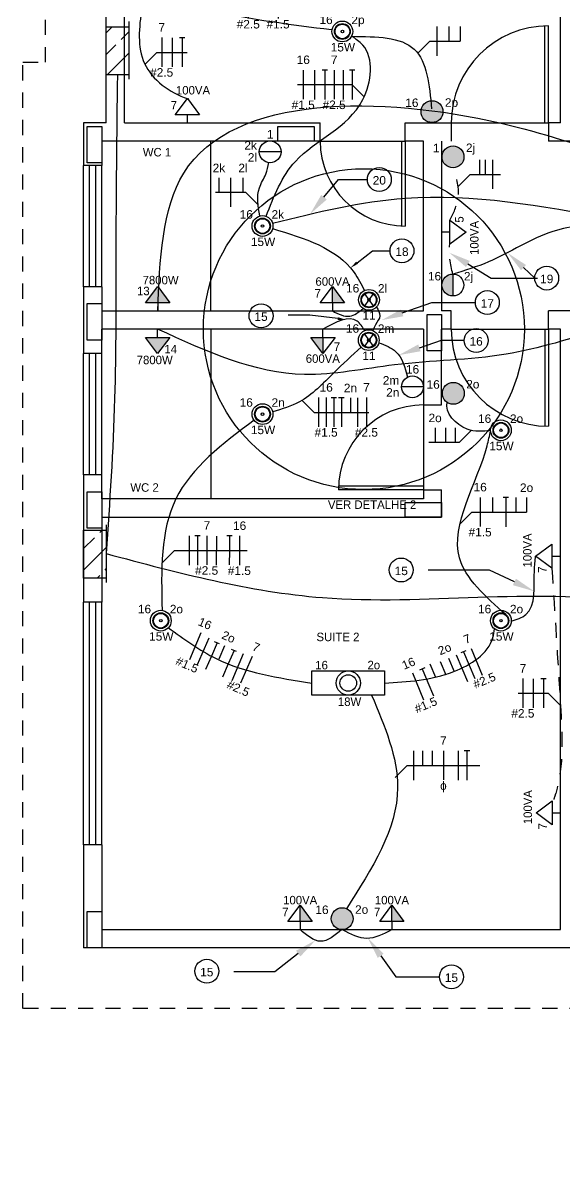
# Model space of a CAD drawing. Header units: metres. Extents: x 134.3 to 218.4, y -41.5 to 17.9.
# Drawn here: x 156.54 to 161, y -22.76 to -13.34 of the extents above; entities that cross this region are included whole.
import ezdxf
from ezdxf import colors
from ezdxf.entities.mleader import LeaderData, LeaderLine
from ezdxf.enums import TextEntityAlignment as Align
from ezdxf.math import Vec2, Vec3

# ---------------------------------------------------------------- set-up
doc = ezdxf.new("R2010")
doc.units = ezdxf.units.M
doc.header["$MEASUREMENT"] = 0
doc.linetypes.add('HIDDEN', pattern=[9.525, 6.35, -3.175])
doc.linetypes.add('HIDDEN2', pattern=[0.1875, 0.125, -0.0625])
for name, color, linetype in [('A-ALVENARIA', 252, 'Continuous'), ('A-esquadrias', 253, 'Continuous'), ('A-projeção', 253, 'HIDDEN'), ('A-TEXTO', 7, 'Continuous'), ('DIAGRAMA UNIFILAR', 6, 'Continuous'), ('ELETRICA', 2, 'Continuous'), ('ELETRODUTO', 4, 'Continuous')]:
    doc.layers.add(name, color=color, linetype=linetype)
doc.styles.add('T1', font='arial.ttf')

# ---------------------------------------------------------------- blocks, each defined once
blk = doc.blocks.new('P12X30V')
at = {"layer": 'A-ALVENARIA'}
for p, q in [((-0.06, 0.15), (0.06, 0.15)), ((-0.06, -0.15), (-0.06, 0.15)), ((0.06, 0.15), (0.06, -0.15)), ((0.06, -0.15), (-0.06, -0.15))]:
    blk.add_line(p, q, dxfattribs=at)
blk = doc.blocks.new('INTERRUPTOR INTERMEDIARIO')
at = {"layer": 'ELETRICA'}
h = blk.add_hatch(color=3, dxfattribs=at)
h.dxf.hatch_style = 1
h.paths.add_polyline_path([(0.0049, 0.1478, 0.414214), (-0.0851, 0.0578, 0.414214), (0.0049, -0.0322)])
at = {"layer": 'ELETRICA', "color": 3}
blk.add_line((0.0049, 0.1478), (0.0049, -0.0322), dxfattribs=at)
blk.add_circle((0.0049, 0.0578), 0.09, dxfattribs=at)
at = {"layer": 'ELETRICA', "color": 3, "style": 'T1'}
blk.add_attdef('CIRCUITO', text='', height=0.07, dxfattribs=at).set_placement((-0.092, 0.0956), align=Align.RIGHT)
blk.add_attdef('RETORNO', (0.0958, 0.0952), '', height=0.07, dxfattribs=at)
blk = doc.blocks.new('TOMADA BAIXA')
at = {"layer": 'ELETRICA', "color": 3}
for p, q in [((-0.0997, 0.0677), (0.0003, 0.2016)), ((0.0003, 0.2016), (0.0997, 0.0677)), ((0.0997, 0.0677), (-0.0997, 0.0677)), ((0, 0.0677), (0, 0))]:
    blk.add_line(p, q, dxfattribs=at)
at = {"color": 3}
blk.add_attdef('POTENCIA', text='', height=0.07, dxfattribs=at).set_placement((0.0471, 0.2345), align=Align.CENTER)
blk.add_attdef('CIRCUITO', text='', height=0.07, dxfattribs=at).set_placement((-0.0844, 0.1113), align=Align.RIGHT)
blk = doc.blocks.new('INTERRUTOR PARALELO')
h = blk.add_hatch(color=3)
h.dxf.hatch_style = 1
h.paths.add_polyline_path([(-0.0899, 0.058, 1), (0.0901, 0.058, 1)])
at = {"layer": 'ELETRICA', "color": 3}
blk.add_circle((0.0001, 0.058), 0.09, dxfattribs=at)
at = {"color": 3, "style": 'T1'}
blk.add_attdef('CIRCUITO', text='', height=0.07, dxfattribs=at).set_placement((-0.1115, 0.0962), align=Align.RIGHT)
blk.add_attdef('RETORNO', (0.1067, 0.0981), '', height=0.07, dxfattribs=at)
blk = doc.blocks.new('PANDORA 1C')
at = {"layer": 'ELETRICA'}
for centre, radius in [((-0.0004, 0), 0.0857), ((-0.0004, 0), 0.0651), ((-0.0004, 0), 0.0605), ((0, 0), 0.0106)]:
    blk.add_circle(centre, radius, dxfattribs=at)
at = {"style": 'T1'}
blk.add_attdef('CIRCUITO', text='', height=0.07, dxfattribs=at).set_placement((-0.0802, 0.061), align=Align.RIGHT)
blk.add_attdef('RETORNO', (0.074, 0.0605), '', height=0.07, dxfattribs=at)
blk.add_attdef('POTENCIA', text='', height=0.07, dxfattribs=at).set_placement((0.004, -0.1648), align=Align.CENTER)
blk = doc.blocks.new('LUMINARIA PLAFON')
at = {"layer": 'ELETRICA'}
blk.add_lwpolyline([(-0.3, 0.1), (0.3, 0.1), (0.3, -0.1), (-0.3, -0.1), (-0.3, 0.1)], dxfattribs=at)
for radius in [0.1, 0.0685]:
    blk.add_circle((0, 0), radius, dxfattribs=at)
blk.add_attdef('CIRCUITO', (-0.2721, 0.1124), '', height=0.07)
blk.add_attdef('RETORNO', text='', height=0.07).set_placement((0.2627, 0.1132), align=Align.RIGHT)
blk.add_attdef('POTENCIA', text='', height=0.07).set_placement((0.0107, -0.1891), align=Align.CENTER)
blk = doc.blocks.new('TOMADA MEDIA')
at = {"layer": 'ELETRICA'}
blk.add_hatch(color=3, dxfattribs=at).paths.add_polyline_path([(0.0997, 0.0677), (0.0003, 0.2016), (0, 0.2012), (0, 0.0677)])
at = {"layer": 'ELETRICA', "color": 3}
for p, q in [((-0.0997, 0.0677), (0.0003, 0.2016)), ((0, 0.0677), (0, 0.2019)), ((0.0003, 0.2016), (0.0997, 0.0677)), ((0.0997, 0.0677), (-0.0997, 0.0677)), ((0, 0.0677), (0, 0))]:
    blk.add_line(p, q, dxfattribs=at)
at = {"color": 3}
blk.add_attdef('POTENCIA', text='', height=0.07, dxfattribs=at).set_placement((0.0009, 0.2077), align=Align.CENTER)
blk.add_attdef('CIRCUITO', text='', height=0.07, dxfattribs=at).set_placement((-0.0947, 0.11), align=Align.RIGHT)
blk = doc.blocks.new('INTERRUPTOR DUAS SEÇÕES')
at = {"layer": 'ELETRICA', "color": 3}
blk.add_line((0.032, -0.0131), (-0.148, -0.0131), dxfattribs=at)
blk.add_circle((-0.058, -0.0131), 0.09, dxfattribs=at)
at = {"layer": 'ELETRICA', "color": 3, "style": 'T1'}
blk.add_attdef('CIRCUITO', text='', height=0.07, dxfattribs=at).set_placement((-0.0572, 0.1318), align=Align.MIDDLE_CENTER)
for tag, p in [('RETORNO1', (-0.1668, 0.0058)), ('RETORNO2', (-0.1659, -0.0939))]:
    blk.add_attdef(tag, text='', height=0.07, dxfattribs=at).set_placement(p, align=Align.RIGHT)
blk = doc.blocks.new('ORBITA')
at = {"layer": 'ELETRICA'}
for p, q in [((0.0358, 0.0488), (-0.0358, -0.0488)), ((-0.0354, 0.0491), (0.0354, -0.0491))]:
    blk.add_line(p, q, dxfattribs=at)
for centre, radius in [((0, 0), 0.0857), ((0, 0), 0.0651), ((0, 0), 0.0605), ((0.0004, 0), 0.0106)]:
    blk.add_circle(centre, radius, dxfattribs=at)
at = {"style": 'T1'}
blk.add_attdef('CIRCUITO', text='', height=0.07, dxfattribs=at).set_placement((-0.0798, 0.061), align=Align.RIGHT)
blk.add_attdef('RETORNO', (0.0743, 0.0601), '', height=0.07, dxfattribs=at)
blk.add_attdef('POTENCIA', text='', height=0.07, dxfattribs=at).set_placement((0.0011, -0.1638), align=Align.CENTER)
blk = doc.blocks.new('TOMADA ALTA')
at = {"layer": 'ELETRICA'}
h = blk.add_hatch(color=3, dxfattribs=at)
h.paths.add_polyline_path([(0.0125, 0.0677), (0.0997, 0.0677), (0.0125, 0.1851)])
h.paths.add_polyline_path([(-0.0125, 0.0677), (0.0125, 0.0677), (0.0125, 0.1851), (0.0014, 0.2, -0.005851), (-0.0009, 0.2), (-0.0125, 0.1845)])
h.paths.add_polyline_path([(-0.0997, 0.0677), (-0.0125, 0.0677), (-0.0125, 0.1845)])
at = {"layer": 'ELETRICA', "color": 3}
for p, q in [((-0.0997, 0.0677), (0.0003, 0.2016)), ((0.0003, 0.2016), (0.0997, 0.0677)), ((0.0997, 0.0677), (-0.0997, 0.0677)), ((0, 0.0677), (0, 0))]:
    blk.add_line(p, q, dxfattribs=at)
at = {"color": 3}
blk.add_attdef('POTENCIA', text='', height=0.07, dxfattribs=at).set_placement((0.0243, 0.2191), align=Align.CENTER)
blk.add_attdef('CIRCUITO', text='', height=0.07, dxfattribs=at).set_placement((-0.0661, 0.1296), align=Align.RIGHT)
blk = doc.blocks.new('APOIO PEQUENO UNIFILAR')
at = {"layer": 'DIAGRAMA UNIFILAR'}
for p, q in [((0, 0), (0.099, 0.099)), ((0.099, 0.099), (0.349, 0.099))]:
    blk.add_line(p, q, dxfattribs=at)
blk = doc.blocks.new('RETORNO PARALELO INTERMEDIARIO')
at = {"layer": 'DIAGRAMA UNIFILAR'}
blk.add_line((0, 0.12), (0, 0), dxfattribs=at)
blk = doc.blocks.new('CONDUTOR FASE')
at = {"layer": 'DIAGRAMA UNIFILAR'}
blk.add_line((0, 0.12), (0, -0.12), dxfattribs=at)
blk = doc.blocks.new('RETORNO LAMPADA')
at = {"layer": 'DIAGRAMA UNIFILAR'}
blk.add_line((0, 0.12), (0, 0), dxfattribs=at)
at = {"layer": 'DIAGRAMA UNIFILAR', "style": 'T1'}
blk.add_attdef('RETORNO', text='', height=0.07, dxfattribs=at).set_placement((0.0001, 0.1665), align=Align.CENTER)
blk = doc.blocks.new('APOIO UNIFILAR')
at = {"layer": 'DIAGRAMA UNIFILAR'}
for p, q in [((0, 0), (0.099, 0.099)), ((0.099, 0.099), (0.549, 0.099))]:
    blk.add_line(p, q, dxfattribs=at)
blk = doc.blocks.new('FASE CIRCUITO')
blk.add_line((-0.0007, 0.1217), (-0.0007, -0.1183))
at = {"style": 'T1'}
blk.add_attdef('SEÇÃO', text='', height=0.07, dxfattribs=at).set_placement((-0.001, -0.2), align=Align.CENTER)
at = {"layer": 'DIAGRAMA UNIFILAR', "style": 'T1'}
blk.add_attdef('CIRCUITO', text='', height=0.07, dxfattribs=at).set_placement((-0.0004, 0.1712), align=Align.CENTER)
blk = doc.blocks.new('CONDUTOR TERRA')
at = {"layer": 'DIAGRAMA UNIFILAR'}
for p, q in [((0.0225, 0.12), (-0.0225, 0.12)), ((0, 0.12), (0, 0)), ((0, 0), (0, -0.12))]:
    blk.add_line(p, q, dxfattribs=at)
blk = doc.blocks.new('APOIO ESTENDIDO')
at = {"layer": 'DIAGRAMA UNIFILAR'}
for p, q in [((-0.0214, 0.0214), (0.0776, 0.1204)), ((0.0776, 0.1204), (0.6776, 0.1204))]:
    blk.add_line(p, q, dxfattribs=at)
blk = doc.blocks.new('detalhe')
at = {"layer": 'DIAGRAMA UNIFILAR'}
blk.add_circle((0.0986, 0), 0.0986, dxfattribs=at)
at = {"layer": 'DIAGRAMA UNIFILAR', "style": 'T1'}
blk.add_attdef('NUMERO', text='', height=0.07, dxfattribs=at).set_placement((0.0986, -0.0422), align=Align.CENTER)
blk = doc.blocks.new('TELECOM')
at = {"layer": 'ELETRICA'}
h = blk.add_hatch(dxfattribs=at)
h.set_pattern_fill('ANSI33', color=256)
h.set_pattern_definition([(45, (-139.9912, 0.4929), (-0.1767767, 0.1767767), []), (45, (-139.81442, 0.4929), (-0.1767767, 0.1767767), [0.125, -0.0625])])
h.paths.add_polyline_path([(0.1866, 0.3958), (0, 0.3958), (0, 0), (0.1866, 0)])
for p, q in [((0, 0), (0, 0.3958)), ((0, 0.3958), (0.1882, 0.3958)), ((0.1866, 0.4392), (0.1866, -0.0362)), ((0.1846, 0), (0, 0))]:
    blk.add_line(p, q, dxfattribs=at)

msp = doc.modelspace()

# ---------------------------------------------------------------- linework, layer by layer
at = {"layer": 'A-ALVENARIA'}
for p, q in [((157.2233, -14.1613), (157.2233, -9.8113)), ((157.3733, -14.1613), (157.3733, -9.9613)), ((160.9671, -14.1613), (160.9671, -9.9613)), ((157.0373, -14.1613), (157.0373, -14.5113)), ((157.2233, -14.1613), (157.0373, -14.1613)), ((157.3733, -14.1613), (158.9873, -14.1613)), ((158.9873, -14.3113), (158.9873, -14.1613)), ((159.6873, -14.1613), (160.0671, -14.1613)), ((159.6873, -14.3113), (159.6873, -14.1613)), ((160.0671, -14.1613), (160.0671, -14.3113)), ((160.9671, -14.1613), (160.8671, -14.1613)), ((160.8671, -14.1613), (160.8671, -14.3113)), ((158.9873, -14.3113), (157.1873, -14.3113)), ((157.1873, -14.3113), (157.1873, -14.5113)), ((159.8373, -14.3113), (159.6873, -14.3113)), ((159.8373, -15.7113), (159.8373, -14.3113)), ((159.9873, -14.3113), (159.9873, -15.7113)), ((161.1171, -14.3113), (160.8671, -14.3113)), ((157.1873, -14.5113), (157.0373, -14.5113)), ((157.0373, -15.5113), (157.0373, -15.7113)), ((157.1873, -15.5113), (157.0373, -15.5113)), ((157.1873, -15.5113), (157.1873, -15.7113)), ((157.0373, -15.7113), (157.0373, -16.0613)), ((157.1873, -15.7113), (159.8373, -15.7113)), ((160.0671, -15.7113), (159.9873, -15.7113)), ((160.0671, -15.8613), (160.0671, -15.7113)), ((161.1171, -15.7113), (160.8671, -15.7113)), ((160.8671, -15.8613), (160.8671, -15.7113)), ((159.8373, -15.8613), (157.1873, -15.8613)), ((157.1873, -16.0613), (157.1873, -15.8613)), ((159.8373, -15.8613), (159.8373, -16.4863)), ((160.0671, -15.8613), (159.9873, -15.8613)), ((159.9873, -16.4863), (159.9873, -15.8613)), ((160.9671, -15.8613), (160.8671, -15.8613)), ((160.9671, -20.8113), (160.9671, -15.8613)), ((157.1873, -16.0613), (157.0373, -16.0613)), ((159.8373, -16.4863), (159.9873, -16.4863)), ((157.0373, -17.0613), (157.0373, -18.1113)), ((157.1873, -17.0613), (157.0373, -17.0613)), ((157.1873, -17.2613), (157.1873, -17.0613)), ((159.8373, -17.1863), (159.8373, -17.2613)), ((159.8373, -17.1863), (159.9873, -17.1863)), ((159.9873, -17.4113), (159.9873, -17.1863)), ((159.8373, -17.2613), (157.1873, -17.2613)), ((157.1873, -17.4113), (159.9873, -17.4113)), ((157.1873, -17.4113), (157.1873, -18.1113)), ((157.1873, -18.1113), (157.0373, -18.1113)), ((157.0373, -20.1113), (157.0373, -20.9613)), ((157.1873, -20.1113), (157.0373, -20.1113)), ((157.1873, -20.1113), (157.1873, -20.8113)), ((157.1873, -20.8113), (160.9671, -20.8113)), ((161.1171, -20.9613), (157.0373, -20.9613))]:
    msp.add_line(p, q, dxfattribs=at)
at = {"layer": 'A-esquadrias'}
for p, q in [((160.8371, -14.1613), (160.8371, -13.3619)), ((160.8671, -14.1613), (160.8671, -13.3613)), ((160.0671, -14.1613), (160.8671, -14.1613)), ((158.0873, -15.7113), (158.0873, -14.3113)), ((158.9873, -14.3113), (159.6873, -14.3113)), ((159.6573, -14.3113), (159.6573, -15.0107)), ((159.6873, -14.3113), (159.6873, -15.0113)), ((157.0373, -15.5113), (157.0373, -14.5113)), ((157.0873, -15.5113), (157.0873, -14.5113)), ((157.1373, -15.5113), (157.1373, -14.5113)), ((157.1873, -15.5113), (157.1873, -14.5113)), ((158.0873, -15.8613), (158.0873, -17.2613)), ((160.0671, -15.8613), (160.8671, -15.8613)), ((160.8371, -15.8613), (160.8371, -16.6608)), ((160.8671, -15.8613), (160.8671, -16.6613)), ((157.0373, -17.0613), (157.0373, -16.0613)), ((157.0873, -17.0613), (157.0873, -16.0613)), ((157.1373, -17.0613), (157.1373, -16.0613)), ((157.1873, -17.0613), (157.1873, -16.0613)), ((159.8373, -16.4863), (159.8373, -17.1863)), ((159.8373, -17.1863), (159.1373, -17.1863)), ((159.8373, -17.1563), (159.1379, -17.1563)), ((157.0373, -20.1113), (157.0373, -18.1113)), ((157.0873, -20.1113), (157.0873, -18.1113)), ((157.1373, -20.1113), (157.1373, -18.1113)), ((157.1873, -20.1113), (157.1873, -18.1113))]:
    msp.add_line(p, q, dxfattribs=at)
for centre, radius, start, end in [((160.8671, -14.1613), 0.8, 90, 180), ((159.6873, -14.3113), 0.7, 180, 270), ((160.8671, -15.8613), 0.8, 180, 270), ((159.8373, -17.1863), 0.7, 90, 180)]:
    msp.add_arc(centre, radius, start, end, dxfattribs=at)
at = {"layer": 'A-projeção', "linetype": 'HIDDEN2'}
msp.add_lwpolyline([(169.2671, -22.7613), (164.1171, -22.7613), (164.1171, -19.7613), (161.6171, -19.7613), (161.6171, -21.4613), (156.5373, -21.4613), (156.5373, -13.6613), (156.7233, -13.6613), (156.7233, -9.3113), (169.2671, -9.3113)], dxfattribs=at)
at = {"layer": 'A-TEXTO'}
msp.add_circle((159.3472, -15.8613), 1.3222, dxfattribs=at)
at = {"layer": 'ELETRODUTO'}
for points in [[(159.0805, -13.3948), (158.0927, -13.2384), (157.7106, -13.1436)], [(157.5159, -13.2142), (157.5391, -13.6714), (157.8923, -13.9598), (157.9046, -13.9636)], [(158.5411, -14.9307), (158.7828, -14.4782), (159.3377, -13.9695), (159.3377, -13.5192), (159.2471, -13.4472)], [(159.2471, -13.4472), (159.7621, -13.5539), (159.9049, -14.0454)], [(158.4897, -14.9283), (158.4862, -14.6961), (158.5385, -14.5833), (158.5646, -14.4883)], [(161.3771, -14.9525), (159.6873, -14.7841), (158.5952, -14.9901)], [(158.5948, -15.0325), (159.266, -15.3936), (159.3526, -15.5435)], [(161.3802, -14.9881), (160.9048, -15.0561), (160.373, -15.3072), (160.0805, -15.4076)], [(159.0876, -15.7113), (159.2305, -15.7544), (159.3417, -15.6908)], [(159.451, -15.679), (159.4787, -15.7515), (159.4438, -15.8246), (159.4201, -15.872)], [(159.3541, -15.872), (159.2924, -15.7952), (159.0096, -15.8613)], [(159.3247, -16.0086), (159.099, -16.2219), (158.816, -16.461), (158.5955, -16.5426)], [(159.4701, -15.9732), (159.6111, -16.0478), (159.7064, -16.2571)], [(160.3907, -16.697), (160.1975, -16.6854), (160.033, -16.4617), (160.0333, -16.4605)], [(158.4438, -16.6112), (157.7973, -17.2613), (157.6842, -18.1796)], [(160.5162, -18.2134), (160.1345, -17.7462), (160.3628, -16.8225), (160.3907, -16.7)], [(160.5617, -18.2694), (160.6818, -18.2141), (160.7523, -17.8504), (160.762, -17.7329)], [(157.7364, -18.3231), (158.1294, -18.5771), (158.9183, -18.7785)], [(159.5183, -18.7785), (160.0884, -18.6838), (160.4099, -18.4042), (160.4235, -18.3322)], [(159.4104, -18.8785), (159.6254, -19.6409), (159.204, -20.639)], [(159.1662, -20.8113), (158.9911, -20.9079), (158.8212, -20.8113)], [(159.1691, -20.8113), (159.3712, -20.8817), (159.5773, -20.8113)]]:
    msp.add_spline(points, degree=3, dxfattribs=at)
at = {"layer": 'ELETRODUTO', "color": 1}
for points in [[(157.3156, -13.7655), (157.3034, -15.246), (157.2932, -16.4344), (157.2239, -17.7119)], [(157.2239, -17.7119), (159.0067, -18.0745), (161.5671, -18.1113), (163.8937, -18.5413), (164.6184, -18.4358)]]:
    msp.add_spline(points, degree=3, dxfattribs=at)
at = {"layer": 'ELETRODUTO', "color": 4}
for points in [[(157.648, -15.7113), (157.8627, -14.5758), (160.4671, -14.1613), (162.3953, -14.5817), (164.3335, -14.5817), (164.6738, -14.8682)], [(164.6738, -14.8682), (164.3543, -15.1205), (162.9831, -15.4602), (161.3214, -15.857), (160.519, -16.0675), (159.5998, -16.1558), (158.8574, -16.2352), (157.6478, -15.8613)]]:
    msp.add_spline(points, degree=3, dxfattribs=at)
at = {"layer": 'ELETRODUTO', "linetype": 'HIDDEN2'}
for points in [[(160.055, -14.9624), (160.1239, -14.7833), (160.0867, -14.5314)], [(160.0805, -15.4076), (160.055, -15.1619), (160.0566, -15.1537)], [(160.8959, -17.8329), (160.9671, -18.9627), (160.9274, -19.6886), (160.9111, -19.7401)]]:
    msp.add_spline(points, degree=3, dxfattribs=at)

# ---------------------------------------------------------------- block references
at = {"layer": 'A-ALVENARIA'}
for p in [(157.1279, -14.3413), (157.1279, -15.8013), (159.9279, -15.8913), (157.1279, -17.3513), (157.1279, -20.8113)]:
    msp.add_blockref('P12X30V', p, dxfattribs=at)
at = {"layer": 'A-ALVENARIA', "rotation": 269.9999999999999}
for p in [(158.7879, -14.2513), (159.8379, -17.3513)]:
    msp.add_blockref('P12X30V', p, dxfattribs=at)
at = {"layer": 'DIAGRAMA UNIFILAR'}
for name, p, values in [('FASE CIRCUITO', (158.3955, -13.1825), {'CIRCUITO': '7', 'SEÇÃO': '#2.5'}), ('FASE CIRCUITO', (158.6408, -13.1825), {'CIRCUITO': '16', 'SEÇÃO': '#1.5'}), ('FASE CIRCUITO', (157.6819, -13.58), {'CIRCUITO': '7', 'SEÇÃO': '#2.5'}), ('FASE CIRCUITO', (158.8479, -13.847), {'CIRCUITO': '16', 'SEÇÃO': '#1.5'}), ('FASE CIRCUITO', (159.1028, -13.847), {'CIRCUITO': '7', 'SEÇÃO': '#2.5'}), ('RETORNO LAMPADA', (158.1527, -14.7338), {'RETORNO': '2k'}), ('RETORNO LAMPADA', (158.3509, -14.7338), {'RETORNO': '2l'}), ('detalhe', (159.3757, -14.6272), {'NUMERO': '20'}), ('detalhe', (159.5623, -15.2158), {'NUMERO': '18'}), ('detalhe', (160.7548, -15.4402), {'NUMERO': '19'}), ('detalhe', (160.2657, -15.6424), {'NUMERO': '17'}), ('detalhe', (158.4012, -15.7511), {'NUMERO': '15'}), ('detalhe', (160.1734, -15.9549), {'NUMERO': '16'}), ('FASE CIRCUITO', (159.0369, -16.5476), {'CIRCUITO': '16', 'SEÇÃO': '#1.5'}), ('RETORNO LAMPADA', (159.2362, -16.5476), {'RETORNO': '2n'}), ('FASE CIRCUITO', (159.3689, -16.5476), {'CIRCUITO': '7', 'SEÇÃO': '#2.5'}), ('RETORNO LAMPADA', (159.9338, -16.7946), {'RETORNO': '2o'}), ('FASE CIRCUITO', (160.3057, -17.3699), {'CIRCUITO': '16', 'SEÇÃO': '#1.5'}), ('RETORNO LAMPADA', (160.6875, -17.3699), {'RETORNO': '2o'}), ('detalhe', (159.5564, -17.8469), {'NUMERO': '15'}), ('FASE CIRCUITO', (160.6583, -18.8637), {'CIRCUITO': '7', 'SEÇÃO': '#2.5'}), ('FASE CIRCUITO', (160.003, -19.459), {'CIRCUITO': '7', 'SEÇÃO': 'ɸ'}), ('detalhe', (157.954, -21.1548), {'NUMERO': '15'}), ('detalhe', (159.9697, -21.2004), {'NUMERO': '15'})]:
    msp.add_blockref(name, p, dxfattribs=at).add_auto_attribs(values)
for name, p in [('TELECOM', (157.2233, -13.7655)), ('CONDUTOR FASE', (159.9493, -13.4877)), ('RETORNO PARALELO INTERMEDIARIO', (160.0457, -13.4877)), ('RETORNO PARALELO INTERMEDIARIO', (160.14, -13.4877)), ('CONDUTOR FASE', (157.7667, -13.58)), ('CONDUTOR TERRA', (157.8494, -13.58)), ('APOIO PEQUENO UNIFILAR', (159.791, -13.5867)), ('APOIO PEQUENO UNIFILAR', (157.5427, -13.679)), ('CONDUTOR FASE', (158.9411, -13.847)), ('CONDUTOR TERRA', (159.0248, -13.847)), ('CONDUTOR FASE', (159.1763, -13.847)), ('CONDUTOR TERRA', (159.2498, -13.847)), ('RETORNO PARALELO INTERMEDIARIO', (160.2998, -14.5853)), ('RETORNO PARALELO INTERMEDIARIO', (160.3471, -14.5853)), ('CONDUTOR FASE', (160.4062, -14.5853)), ('APOIO PEQUENO UNIFILAR', (160.1231, -14.6843)), ('CONDUTOR FASE', (158.2493, -14.7338)), ('CONDUTOR FASE', (158.9727, -16.5459)), ('CONDUTOR TERRA', (159.0996, -16.5476)), ('CONDUTOR TERRA', (159.1614, -16.5476)), ('CONDUTOR FASE', (159.2956, -16.5476)), ('RETORNO PARALELO INTERMEDIARIO', (160.0185, -16.7946)), ('RETORNO PARALELO INTERMEDIARIO', (160.1004, -16.7946)), ('RETORNO PARALELO INTERMEDIARIO', (160.4066, -17.3699)), ('CONDUTOR TERRA', (160.5166, -17.3699)), ('RETORNO PARALELO INTERMEDIARIO', (160.5992, -17.3699)), ('APOIO UNIFILAR', (160.1385, -17.4689)), ('TELECOM', (157.0373, -17.9134)), ('APOIO ESTENDIDO', (157.7083, -17.8063)), ('CONDUTOR FASE', (160.7431, -18.8637)), ('CONDUTOR TERRA', (160.8274, -18.8637)), ('CONDUTOR FASE', (159.757, -19.459)), ('RETORNO PARALELO INTERMEDIARIO', (159.8291, -19.459)), ('RETORNO PARALELO INTERMEDIARIO', (159.9105, -19.459)), ('CONDUTOR FASE', (160.1238, -19.459)), ('CONDUTOR TERRA', (160.1964, -19.459)), ('APOIO ESTENDIDO', (159.6254, -19.5794))]:
    msp.add_blockref(name, p, dxfattribs=at)
at = {"layer": 'DIAGRAMA UNIFILAR', "xscale": -1}
for name, p in [('APOIO UNIFILAR', (159.3488, -13.946)), ('APOIO PEQUENO UNIFILAR', (158.4733, -14.8328)), ('APOIO PEQUENO UNIFILAR', (160.9671, -18.9627))]:
    msp.add_blockref(name, p, dxfattribs=at)
at = {"layer": 'DIAGRAMA UNIFILAR', "xscale": -1, "rotation": 180}
msp.add_blockref('APOIO UNIFILAR', (158.8375, -16.4486), dxfattribs=at)
at = {"layer": 'DIAGRAMA UNIFILAR'}
for name, p, rotation in [('APOIO PEQUENO UNIFILAR', (160.2316, -16.6956), 180), ('CONDUTOR FASE', (157.9067, -17.6859), 359.7606102155761), ('CONDUTOR TERRA', (157.9756, -17.6861), 359.7606102155761), ('CONDUTOR FASE', (158.1317, -17.6868), 359.7606102155761), ('CONDUTOR TERRA', (158.2386, -17.6855), 359.7606102155761), ('CONDUTOR FASE', (158.0221, -18.5186), 336.6643951924283), ('CONDUTOR TERRA', (158.0905, -18.5572), 336.6643951924283), ('CONDUTOR TERRA', (158.23, -18.6214), 336.6643951924283), ('CONDUTOR FASE', (158.306, -18.6493), 336.6643951924283), ('CONDUTOR FASE', (160.1542, -18.6563), 22.67730883213859), ('CONDUTOR TERRA', (160.2138, -18.6314), 22.67730883213859), ('CONDUTOR TERRA', (159.8736, -18.7736), 22.67730883213859), ('RETORNO PARALELO INTERMEDIARIO', (159.9367, -18.7307), 22.67730883213859), ('RETORNO PARALELO INTERMEDIARIO', (160.0217, -18.7117), 22.67730883213859)]:
    msp.add_blockref(name, p, dxfattribs=dict(at, rotation=rotation))
for name, p, rotation, values in [('FASE CIRCUITO', (158.0531, -17.6859), 359.7606102155761, {'CIRCUITO': '7', 'SEÇÃO': '#2.5'}), ('FASE CIRCUITO', (158.3226, -17.6876), 359.7606102155761, {'CIRCUITO': '16', 'SEÇÃO': '#1.5'}), ('FASE CIRCUITO', (157.9566, -18.4779), 336.6643951924283, {'CIRCUITO': '16', 'SEÇÃO': '#1.5'}), ('RETORNO LAMPADA', (158.1524, -18.5833), 336.6643951924283, {'RETORNO': '2o'}), ('FASE CIRCUITO', (160.2774, -18.6048), 22.67730883213859, {'CIRCUITO': '7', 'SEÇÃO': '#2.5'}), ('FASE CIRCUITO', (158.3786, -18.6721), 336.6643951924283, {'CIRCUITO': '7', 'SEÇÃO': '#2.5'}), ('RETORNO LAMPADA', (160.0898, -18.6833), 22.67730883213859, {'RETORNO': '2o'}), ('FASE CIRCUITO', (159.7946, -18.8066), 22.67730883213859, {'CIRCUITO': '16', 'SEÇÃO': '#1.5'})]:
    msp.add_blockref(name, p, dxfattribs=dict(at, rotation=rotation)).add_auto_attribs(values)
at = {"layer": 'ELETRICA'}
for name, p, values in [('PANDORA 1C', (159.1702, -13.4073), {'CIRCUITO': '16', 'RETORNO': '2p', 'POTENCIA': '15W'}), ('TOMADA BAIXA', (157.8921, -14.1613), {'POTENCIA': '100VA', 'CIRCUITO': '7'}), ('INTERRUTOR PARALELO', (159.9082, -14.1262), {'CIRCUITO': '16', 'RETORNO': '2p'}), ('INTERRUPTOR DUAS SEÇÕES', (158.6325, -14.3867), {'RETORNO1': '2k', 'RETORNO2': '2l', 'CIRCUITO': '1'}), ('INTERRUTOR PARALELO', (160.0814, -14.4995), {'CIRCUITO': '1', 'RETORNO': '2j'}), ('PANDORA 1C', (158.5123, -15.0113), {'CIRCUITO': '16', 'RETORNO': '2k', 'POTENCIA': '15W'}), ('TOMADA ALTA', (157.648, -15.7113), {'POTENCIA': '7800W', 'CIRCUITO': '13'}), ('TOMADA MEDIA', (159.0876, -15.7113), {'POTENCIA': '600VA', 'CIRCUITO': '7'}), ('INTERRUPTOR INTERMEDIARIO', (160.0756, -15.5554), {'CIRCUITO': '16', 'RETORNO': '2j'}), ('ORBITA', (159.3887, -15.6199), {'CIRCUITO': '16', 'RETORNO': '2l', 'POTENCIA': '11'}), ('ORBITA', (159.3875, -15.952), {'CIRCUITO': '16', 'RETORNO': '2m', 'POTENCIA': '11'}), ('INTERRUPTOR DUAS SEÇÕES', (159.8053, -16.3242), {'RETORNO1': '2m', 'RETORNO2': '2n', 'CIRCUITO': '16'}), ('INTERRUTOR PARALELO', (160.0838, -16.4484), {'CIRCUITO': '16', 'RETORNO': '2o'}), ('PANDORA 1C', (158.5123, -16.562), {'CIRCUITO': '16', 'RETORNO': '2n', 'POTENCIA': '15W'}), ('PANDORA 1C', (160.4767, -16.6951), {'CIRCUITO': '16', 'RETORNO': '2o', 'POTENCIA': '15W'}), ('PANDORA 1C', (157.6741, -18.2647), {'CIRCUITO': '16', 'RETORNO': '2o', 'POTENCIA': '15W'}), ('PANDORA 1C', (160.4766, -18.2647), {'CIRCUITO': '16', 'RETORNO': '2o', 'POTENCIA': '15W'}), ('LUMINARIA PLAFON', (159.2183, -18.7785), {'CIRCUITO': '16', 'RETORNO': '2o', 'POTENCIA': '18W'}), ('TOMADA MEDIA', (158.8212, -20.8113), {'POTENCIA': '100VA', 'CIRCUITO': '7'}), ('TOMADA MEDIA', (159.5773, -20.8113), {'POTENCIA': '100VA', 'CIRCUITO': '7'}), ('INTERRUTOR PARALELO', (159.1676, -20.7793), {'CIRCUITO': '16', 'RETORNO': '2o'})]:
    msp.add_blockref(name, p, dxfattribs=at).add_auto_attribs(values)
ref = msp.add_blockref('TOMADA BAIXA', (159.9873, -15.0621), dxfattribs=dict(at, rotation=269.9999999999999))
ref.add_attrib('POTENCIA', '100VA', dxfattribs={"layer": '0', "color": 3, "height": 0.07, "rotation": 450}).set_placement((160.2918, -15.1093), align=Align.CENTER)
ref.add_attrib('CIRCUITO', '5', dxfattribs={"layer": '0', "color": 3, "height": 0.07, "rotation": 450}).set_placement((160.1686, -14.9311), align=Align.RIGHT)
ref = msp.add_blockref('TOMADA ALTA', (157.6478, -15.8613), dxfattribs=dict(at, rotation=180))
ref.add_attrib('POTENCIA', '7800W', dxfattribs={"layer": '0', "color": 3, "height": 0.07, "rotation": 360}).set_placement((157.6235, -16.1504), align=Align.CENTER)
ref.add_attrib('CIRCUITO', '14', dxfattribs={"layer": '0', "color": 3, "height": 0.07, "rotation": 360}).set_placement((157.8072, -16.061), align=Align.RIGHT)
ref = msp.add_blockref('TOMADA MEDIA', (159.0096, -15.8613), dxfattribs=dict(at, rotation=180))
ref.add_attrib('POTENCIA', '600VA', dxfattribs={"layer": '0', "color": 3, "height": 0.07, "rotation": 360}).set_placement((159.0087, -16.1391), align=Align.CENTER)
ref.add_attrib('CIRCUITO', '7', dxfattribs={"layer": '0', "color": 3, "height": 0.07, "rotation": 360}).set_placement((159.1509, -16.0414), align=Align.RIGHT)
at = {"layer": 'ELETRICA', "rotation": 90}
for p in [(160.9636, -17.7332), (160.9671, -19.8493)]:
    msp.add_blockref('TOMADA BAIXA', p, dxfattribs=at).add_auto_attribs({'POTENCIA': '100VA', 'CIRCUITO': '7'})

# ---------------------------------------------------------------- texts
at = {"layer": 'A-TEXTO'}
for s, p in [('WC 1', (157.5253, -14.4375)), ('WC 2', (157.4228, -17.2019)), ('VER DETALHE 2', (159.0506, -17.3432)), ('SUITE 2', (158.9566, -18.4336))]:
    msp.add_text(s, height=0.07, dxfattribs=at).set_placement(p)

# ---------------------------------------------------------------- leaders
at = {"layer": 'DIAGRAMA UNIFILAR'}
ml = msp.add_multileader_mtext('Standard', dxfattribs=at)
ml.set_content(' ', color=256)
ml.set_leader_properties()
ml.build(insert=Vec2(0, 0))
ml.multileader.update_dxf_attribs({"text_right_attachment_type": 6, "dogleg_length": 0.36, "arrow_head_size": 0.18})
ctx = ml.context
ctx.base_point, ctx.char_height, ctx.arrow_head_size, ctx.landing_gap_size, ctx.plane_origin = Vec3(159.3757, -14.6272), 0.18, 0.18, 0.09, Vec3(159.1144, -14.8659)
ctx.right_attachment = 6
notes = []
notes.append((ctx, [(0, (1, 1, 0), (159.1386, -14.6272), (1, 0), 0.2372, [(0, [(158.9041, -14.9128)], 0, [])])]))
ctx.mtext.insert, ctx.mtext.flow_direction = Vec3(159.4657, -14.5372), 5
ml = msp.add_multileader_mtext('Standard', dxfattribs=at)
ml.set_content(' ', color=256)
ml.set_leader_properties()
ml.build(insert=Vec2(0, 0))
ml.multileader.update_dxf_attribs({"text_right_attachment_type": 6, "dogleg_length": 0.36, "arrow_head_size": 0.07})
ctx = ml.context
ctx.base_point, ctx.char_height, ctx.arrow_head_size, ctx.landing_gap_size, ctx.plane_origin = Vec3(159.5623, -15.2158), 0.18, 0.07, 0.09, Vec3(159.2355, -15.3568)
ctx.right_attachment = 6
notes.append((ctx, [(0, (1, 1, 0), (159.4184, -15.2158), (1, 0), 0.1439, [(0, [(159.2355, -15.3568)], 0, [])])]))
ctx.mtext.insert, ctx.mtext.flow_direction = Vec3(159.6523, -15.1258), 5
ml = msp.add_multileader_mtext('Standard', dxfattribs=at)
ml.set_content(' ', color=256)
ml.set_leader_properties()
ml.build(insert=Vec2(0, 0))
ml.multileader.update_dxf_attribs({"text_right_attachment_type": 6, "dogleg_length": 0.36, "arrow_head_size": 0.18})
ctx = ml.context
ctx.base_point, ctx.char_height, ctx.arrow_head_size, ctx.landing_gap_size, ctx.plane_origin = Vec3(160.7548, -15.4402), 0.18, 0.18, 0.09, Vec3(160.0501, -15.2307)
ctx.right_attachment = 6
notes.append((ctx, [(0, (1, 1, 0), (160.3948, -15.4402), (1, 0), 0.36, [(0, [(160.0501, -15.2307)], 0, [])])]))
ctx.mtext.insert, ctx.mtext.flow_direction = Vec3(160.8448, -15.3502), 5
ml = msp.add_multileader_mtext('Standard', dxfattribs=at)
ml.set_content(' ', color=256)
ml.set_leader_properties()
ml.build(insert=Vec2(0, 0))
ml.multileader.update_dxf_attribs({"text_right_attachment_type": 6, "dogleg_length": 0.36, "arrow_head_size": 0.18})
ctx = ml.context
ctx.base_point, ctx.char_height, ctx.arrow_head_size, ctx.landing_gap_size, ctx.plane_origin = Vec3(160.7776, -15.4402), 0.18, 0.18, 0.09, Vec3(160.5131, -15.0903)
ctx.right_attachment = 6
notes.append((ctx, [(0, (1, 1, 0), (160.7548, -15.4402), (1, 0), 0.0228, [(0, [(160.5305, -15.2318)], 0, [])])]))
ctx.mtext.insert, ctx.mtext.flow_direction = Vec3(160.8676, -15.3502), 5
ml = msp.add_multileader_mtext('Standard', dxfattribs=at)
ml.set_content(' ', color=256)
ml.set_leader_properties()
ml.build(insert=Vec2(0, 0))
ml.multileader.update_dxf_attribs({"text_right_attachment_type": 6, "dogleg_length": 0.36, "arrow_head_size": 0.07})
ctx = ml.context
ctx.base_point, ctx.char_height, ctx.arrow_head_size, ctx.landing_gap_size, ctx.plane_origin = Vec3(158.509, -15.6548), 0.18, 0.07, 0.09, Vec3(159.2007, -15.7835)
ctx.right_attachment, ctx.text_align_type = 6, 2
notes.append((ctx, [(0, (1, 1, 0), (158.9027, -15.7448), (-1, 0), 0.0337, [(0, [(159.2007, -15.7835)], 0, [])])]))
ctx.mtext.insert, ctx.mtext.alignment, ctx.mtext.flow_direction = Vec3(158.779, -15.5648), 3, 5
ml = msp.add_multileader_mtext('Standard', dxfattribs=at)
ml.set_content(' ', color=256)
ml.set_leader_properties()
ml.build(insert=Vec2(0, 0))
ml.multileader.update_dxf_attribs({"text_right_attachment_type": 6, "dogleg_length": 0.36, "arrow_head_size": 0.18})
ctx = ml.context
ctx.base_point, ctx.char_height, ctx.arrow_head_size, ctx.landing_gap_size, ctx.plane_origin = Vec3(160.2657, -15.6424), 0.18, 0.18, 0.09, Vec3(159.4927, -15.787)
ctx.right_attachment = 6
notes.append((ctx, [(0, (1, 1, 0), (159.9057, -15.6424), (1, 0), 0.36, [(0, [(159.4927, -15.787)], 0, [])])]))
ctx.mtext.insert, ctx.mtext.flow_direction = Vec3(160.3557, -15.5524), 5
ml = msp.add_multileader_mtext('Standard', dxfattribs=at)
ml.set_content(' ', color=256)
ml.set_leader_properties()
ml.build(insert=Vec2(0, 0))
ml.multileader.update_dxf_attribs({"text_right_attachment_type": 6, "dogleg_length": 0.36, "arrow_head_size": 0.18})
ctx = ml.context
ctx.base_point, ctx.char_height, ctx.arrow_head_size, ctx.landing_gap_size, ctx.plane_origin = Vec3(160.1735, -15.9509), 0.18, 0.18, 0.09, Vec3(159.6345, -16.0757)
ctx.right_attachment = 6
notes.append((ctx, [(0, (1, 1, 0), (159.9879, -15.9509), (1, 0), 0.1856, [(0, [(159.6345, -16.0757)], 0, [])])]))
ctx.mtext.insert, ctx.mtext.flow_direction = Vec3(160.2635, -15.8609), 5
ml = msp.add_multileader_mtext('Standard', dxfattribs=at)
ml.set_content(' ', color=256)
ml.set_leader_properties()
ml.build(insert=Vec2(0, 0))
ml.multileader.update_dxf_attribs({"text_right_attachment_type": 6, "dogleg_length": 0.36, "arrow_head_size": 0.18})
ctx = ml.context
ctx.base_point, ctx.char_height, ctx.arrow_head_size, ctx.landing_gap_size, ctx.plane_origin = Vec3(159.6634, -17.7586), 0.18, 0.18, 0.09, Vec3(160.7499, -18.0222)
ctx.right_attachment, ctx.text_align_type = 6, 2
notes.append((ctx, [(0, (1, 1, 0), (160.3834, -17.8486), (-1, 0), 0.36, [(0, [(160.7499, -18.0222)], 0, [])])]))
ctx.mtext.insert, ctx.mtext.alignment, ctx.mtext.flow_direction = Vec3(159.9334, -17.6686), 3, 5
ml = msp.add_multileader_mtext('Standard', dxfattribs=at)
ml.set_content(' ', color=256)
ml.set_leader_properties()
ml.build(insert=Vec2(0, 0))
ml.multileader.update_dxf_attribs({"text_right_attachment_type": 6, "dogleg_length": 0.36, "arrow_head_size": 0.18})
ctx = ml.context
ctx.base_point, ctx.char_height, ctx.arrow_head_size, ctx.landing_gap_size, ctx.plane_origin = Vec3(158.0599, -21.0686), 0.18, 0.18, 0.09, Vec3(158.9486, -20.8993)
ctx.right_attachment, ctx.text_align_type = 6, 2
notes.append((ctx, [(0, (1, 1, 0), (158.6122, -21.1586), (-1, 0), 0.1923, [(0, [(158.9486, -20.8993)], 0, [])])]))
ctx.mtext.insert, ctx.mtext.alignment, ctx.mtext.flow_direction = Vec3(158.3299, -20.9786), 3, 5
ml = msp.add_multileader_mtext('Standard', dxfattribs=at)
ml.set_content(' ', color=256)
ml.set_leader_properties()
ml.build(insert=Vec2(0, 0))
ml.multileader.update_dxf_attribs({"text_right_attachment_type": 6, "dogleg_length": 0.36, "arrow_head_size": 0.18})
ctx = ml.context
ctx.base_point, ctx.char_height, ctx.arrow_head_size, ctx.landing_gap_size, ctx.plane_origin = Vec3(159.9697, -21.2004), 0.18, 0.18, 0.09, Vec3(159.3803, -20.8816)
ctx.right_attachment = 6
notes.append((ctx, [(0, (1, 1, 0), (159.6097, -21.2004), (1, 0), 0.36, [(0, [(159.3803, -20.8816)], 0, [])])]))
ctx.mtext.insert, ctx.mtext.flow_direction = Vec3(160.0597, -21.1104), 5
for ctx, leaders in notes:
    for number, flags, end, landing, length, lines in leaders:
        leader = LeaderData()
        leader.index, (leader.has_last_leader_line, leader.has_dogleg_vector, leader.attachment_direction) = number, flags
        leader.last_leader_point, leader.dogleg_vector, leader.dogleg_length = Vec3(end), Vec3(landing), length
        for number, points, colour, breaks in lines:
            line = LeaderLine()
            line.index, line.vertices, line.color, line.breaks = number, Vec3.list(points), colors.encode_raw_color(colour), breaks
            leader.lines.append(line)
        ctx.leaders.append(leader)

doc.saveas('drawing.dxf')
